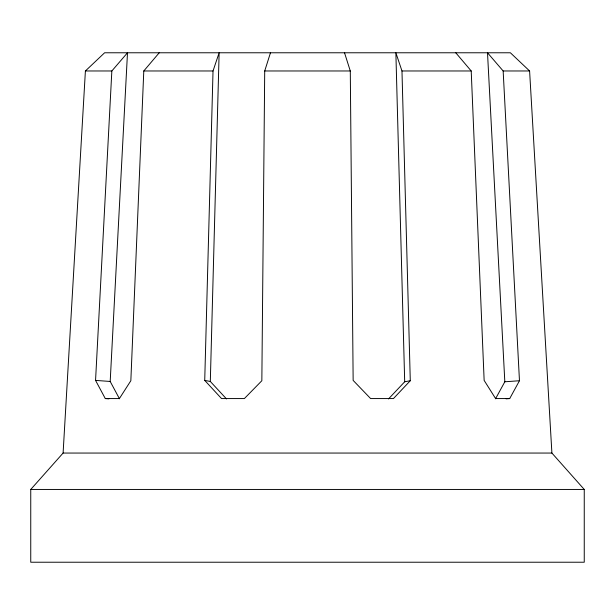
<?xml version="1.0" encoding="UTF-8"?>
<svg xmlns="http://www.w3.org/2000/svg" width="615" height="615" viewBox="0 0 615 615"><rect width="100%" height="100%" fill="white"/><g stroke="black" fill="none" stroke-linecap="round" stroke-linejoin="round"><path stroke-width="0.92" d="M270.477 52.775L264.711 70.971L261.844 380.731L244.378 398.566L221.538 398.566L204.726 380.401L213.028 70.971L219.132 52.775L210.315 381.461L226.489 398.927M159.231 52.775L143.787 70.971L130.841 380.731L119.402 398.566L105.288 398.566L95.556 380.401L111.845 70.971L127.497 52.775L110.193 381.461L119.487 398.797M63.099 453.055L85.4 70.971L104.619 52.775L510.381 52.775L529.6 70.971L551.901 453.055L584.25 489.448L584.25 562.225L30.75 562.225L30.75 489.448L63.099 453.055L551.901 453.055M495.513 398.812L504.823 381.784L487.503 52.775L503.155 70.971L519.467 380.731L509.712 398.566L506.053 398.827M388.511 398.935L404.693 381.784L410.282 380.731L401.972 70.971L395.868 52.775L404.693 381.784M410.282 380.731L393.462 398.566L370.622 398.566L353.148 380.401L350.289 70.971L344.523 52.775M504.823 381.784L519.467 380.731M85.4 70.971L111.845 70.971M143.787 70.971L213.028 70.971M264.711 70.971L350.289 70.971M401.972 70.971L471.213 70.971L484.143 380.401L495.598 398.566L509.712 398.566M503.155 70.971L529.6 70.971M30.75 489.448L584.25 489.448M95.556 380.401L110.193 381.461M105.288 398.566L108.947 398.827M204.726 380.401L210.315 381.461M455.769 52.775L471.213 70.971"/></g></svg>
